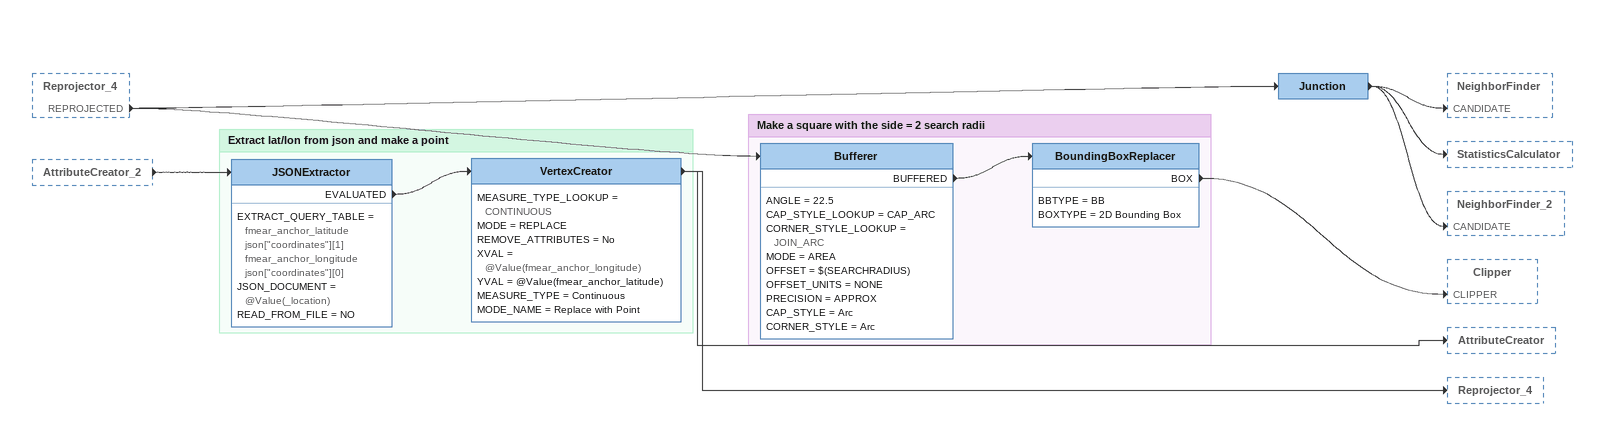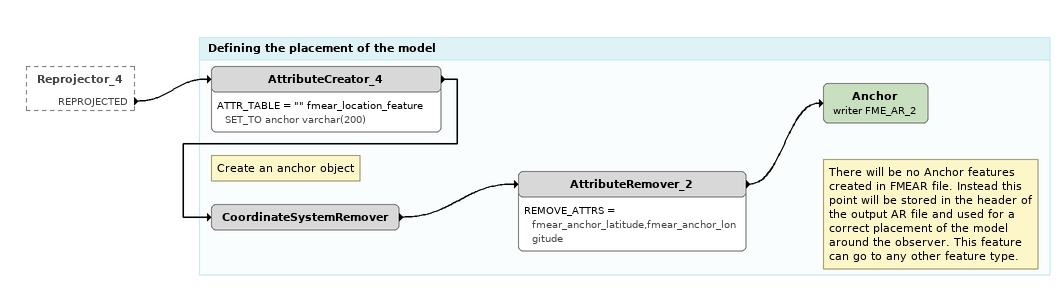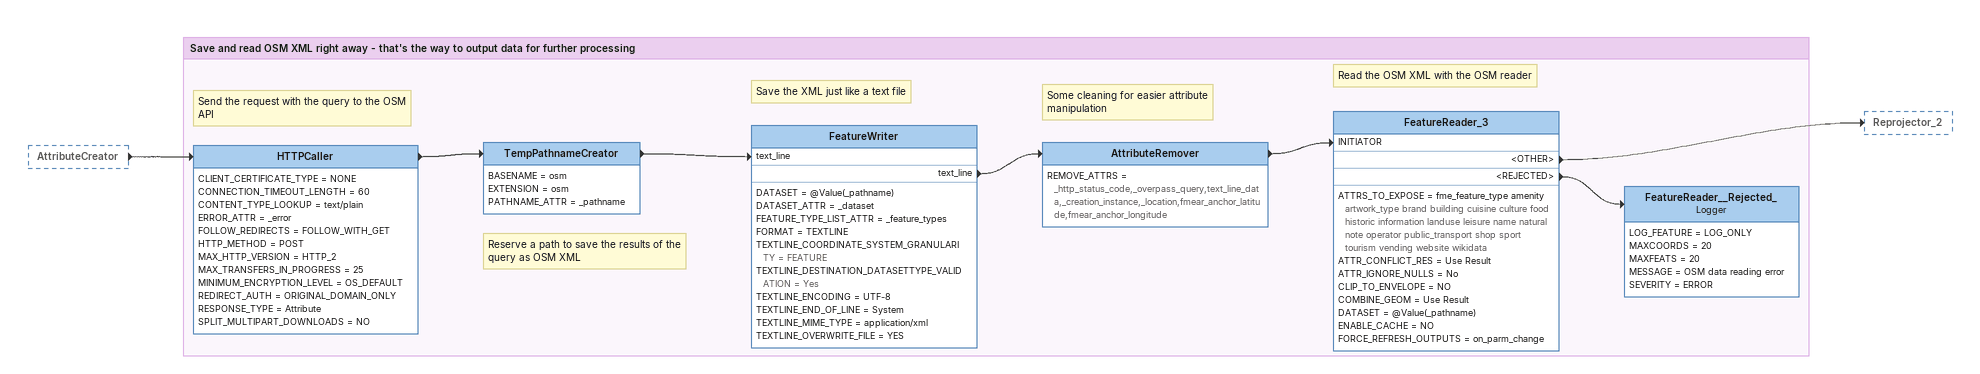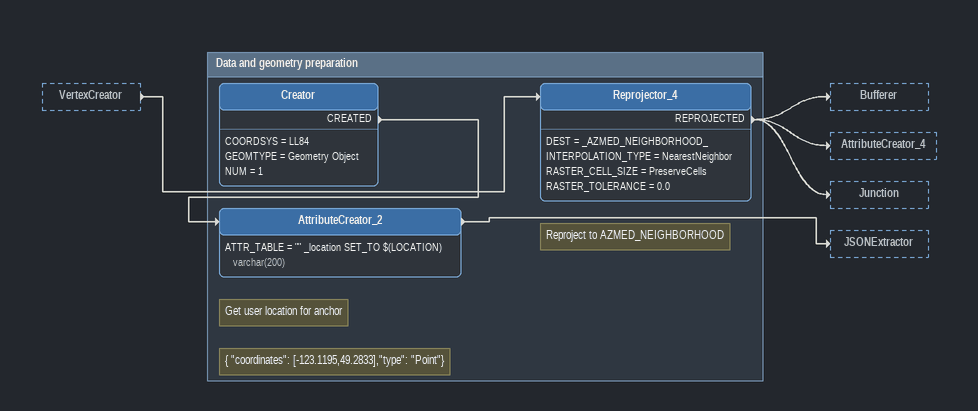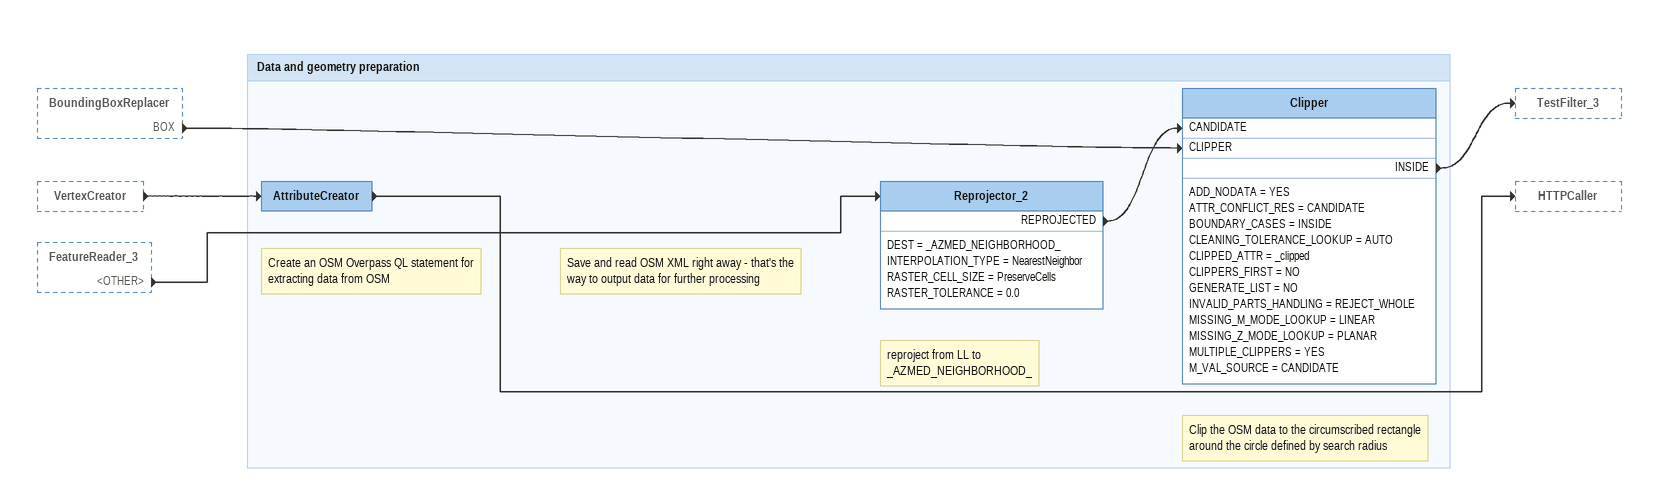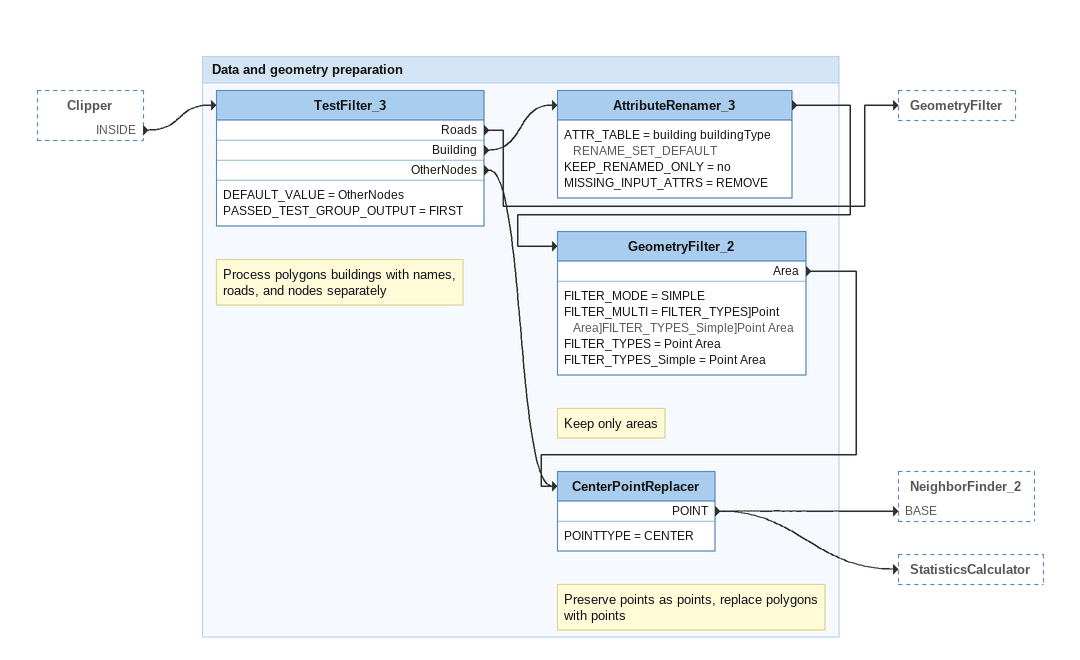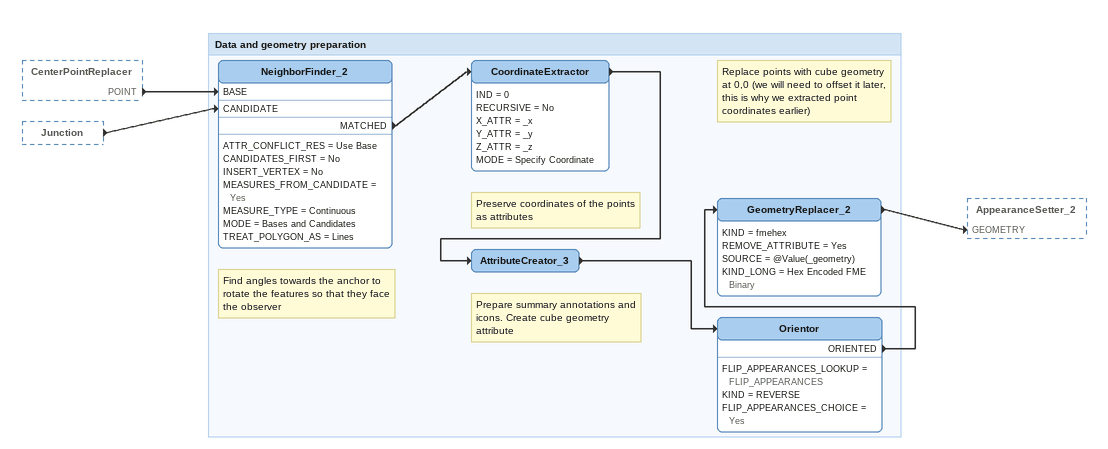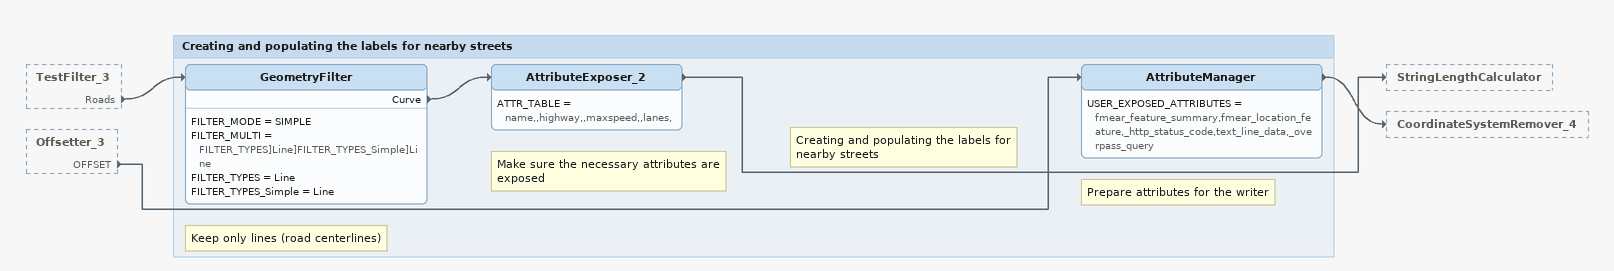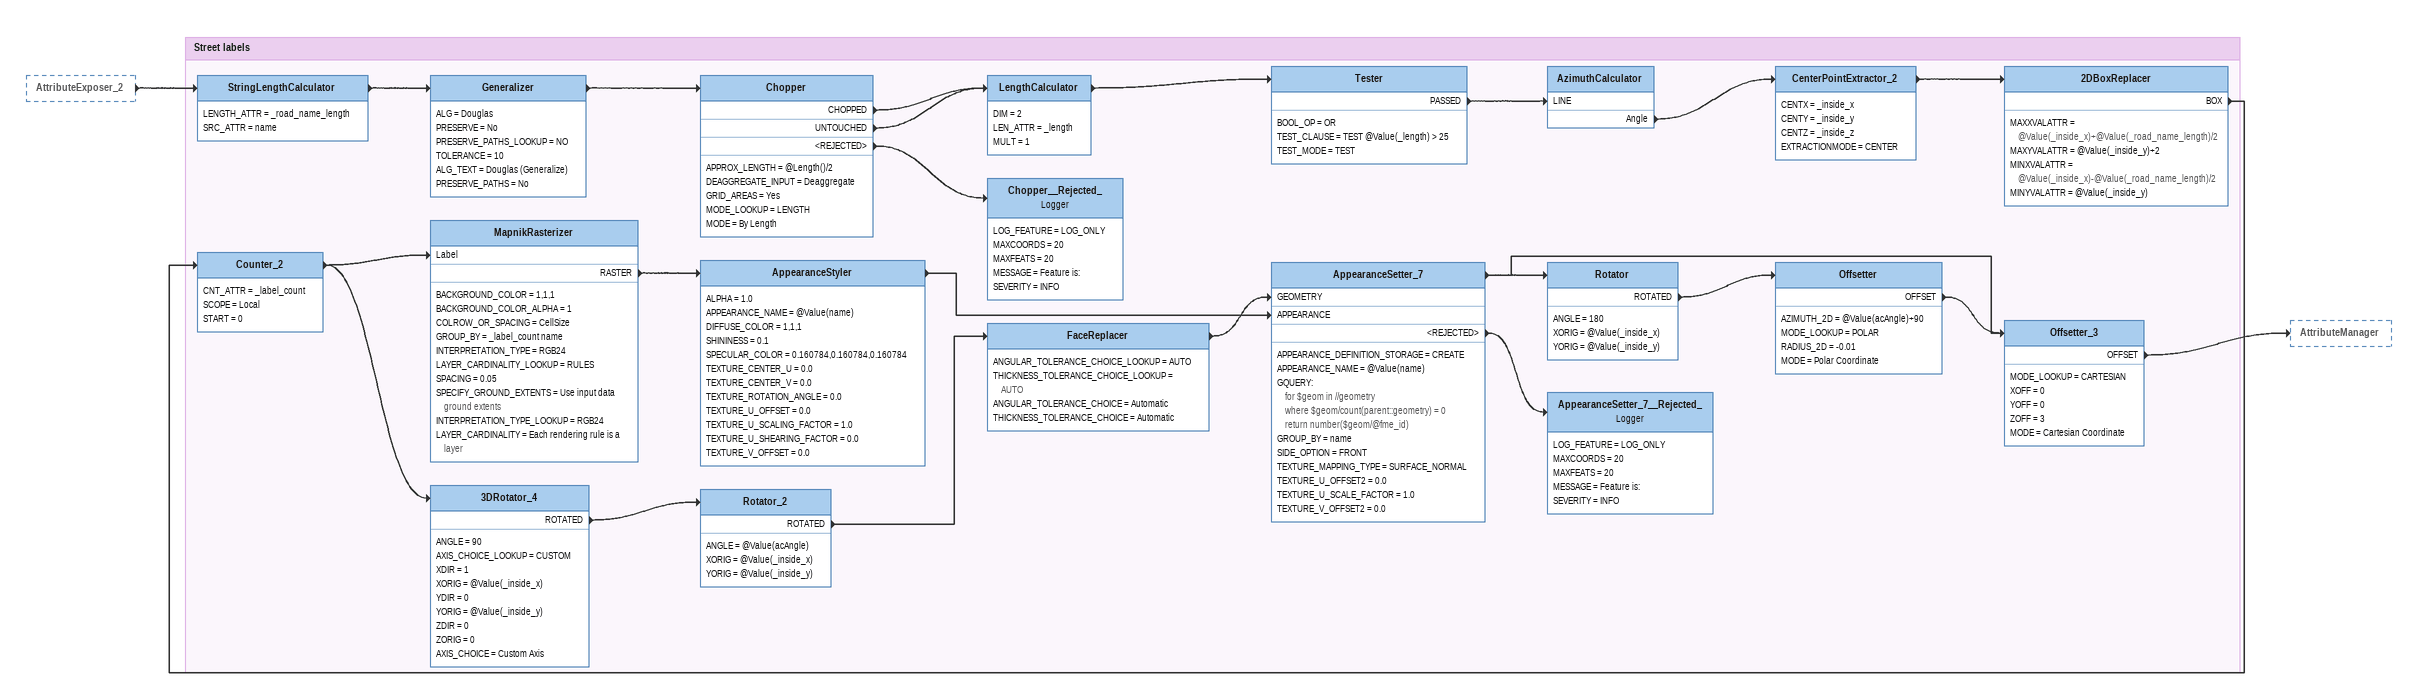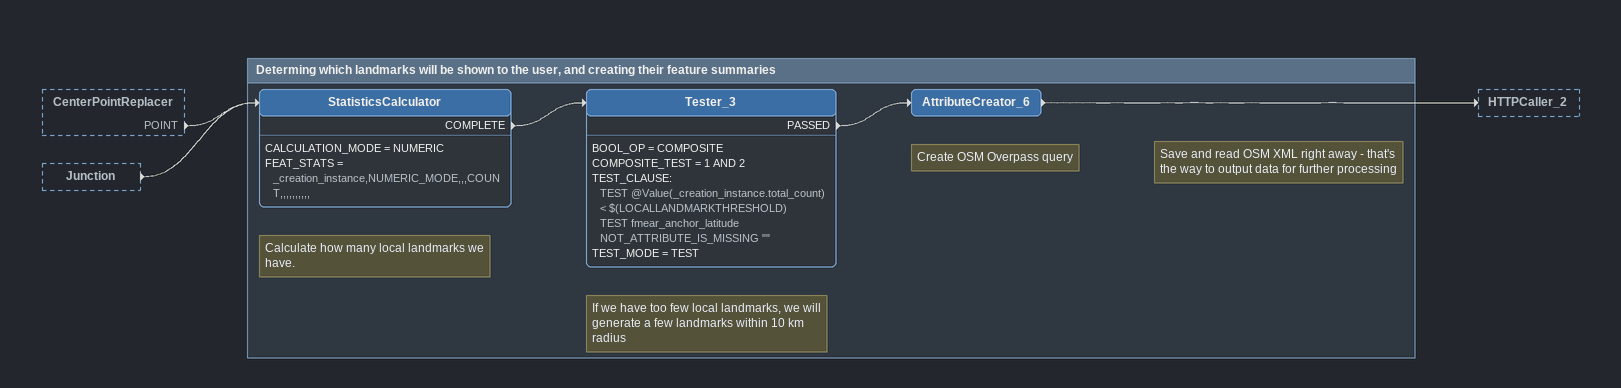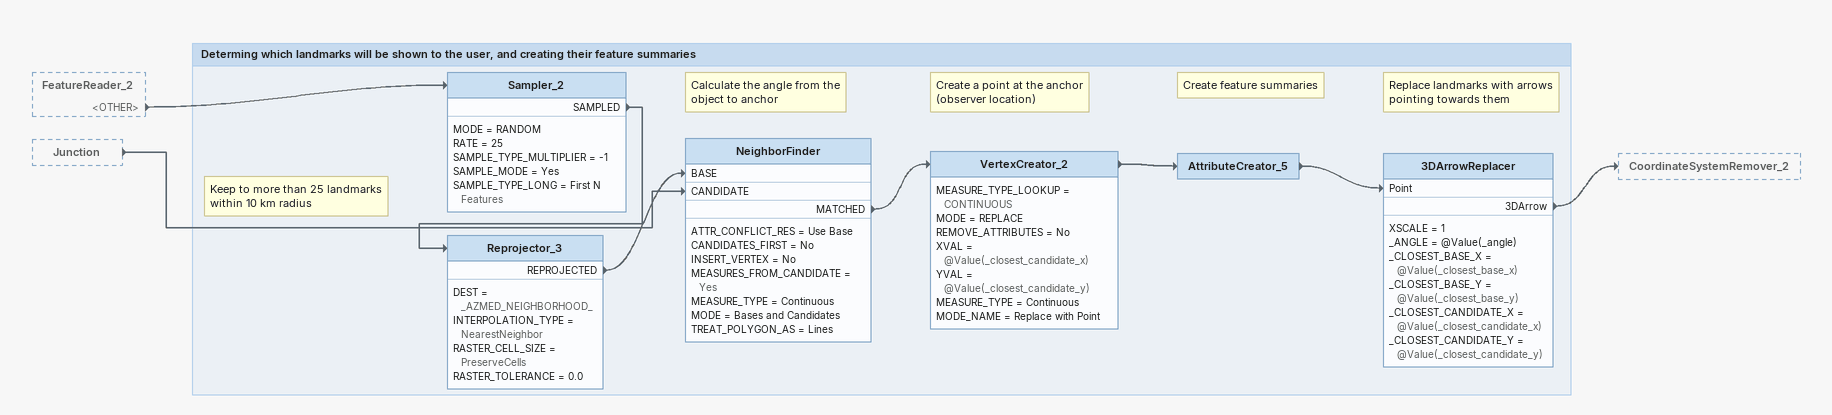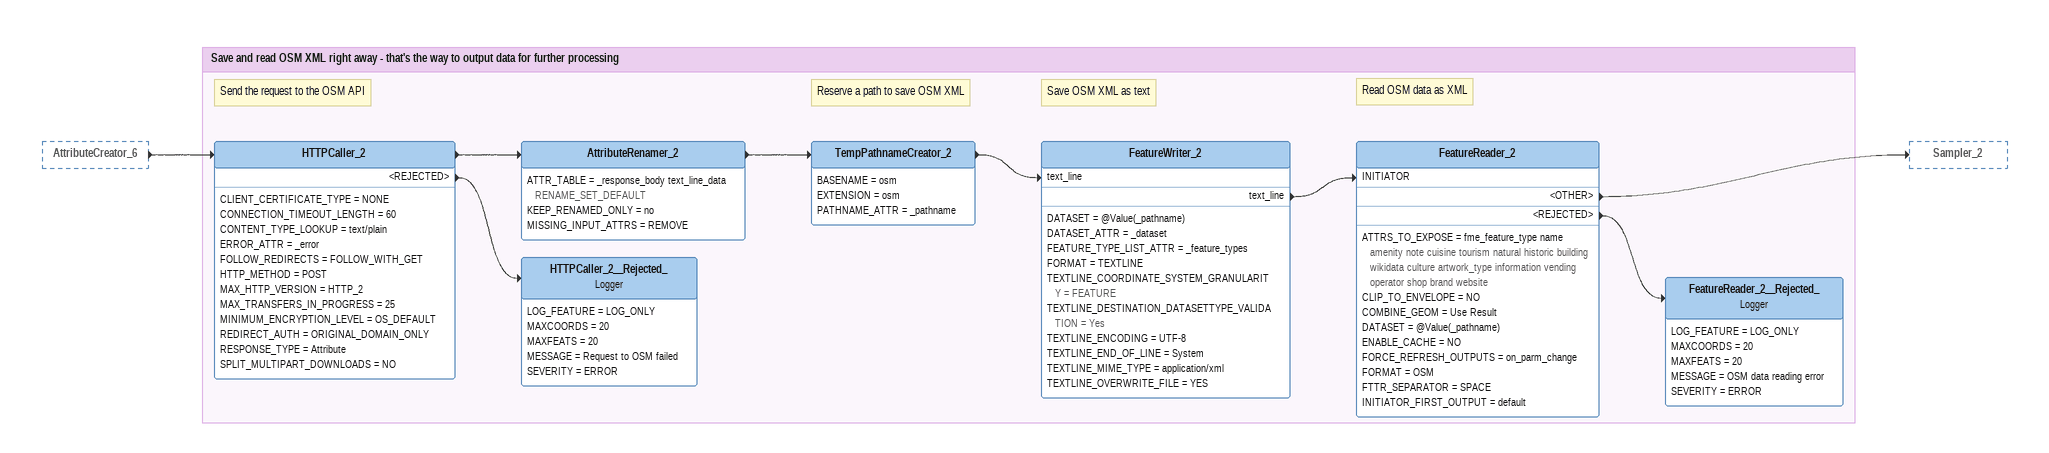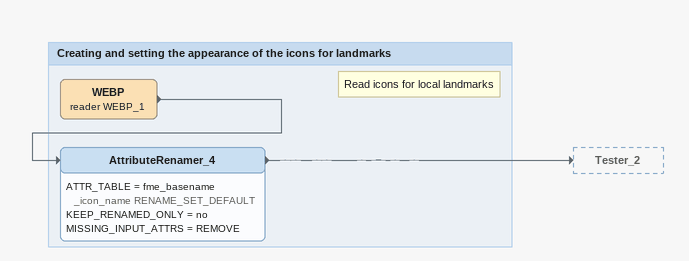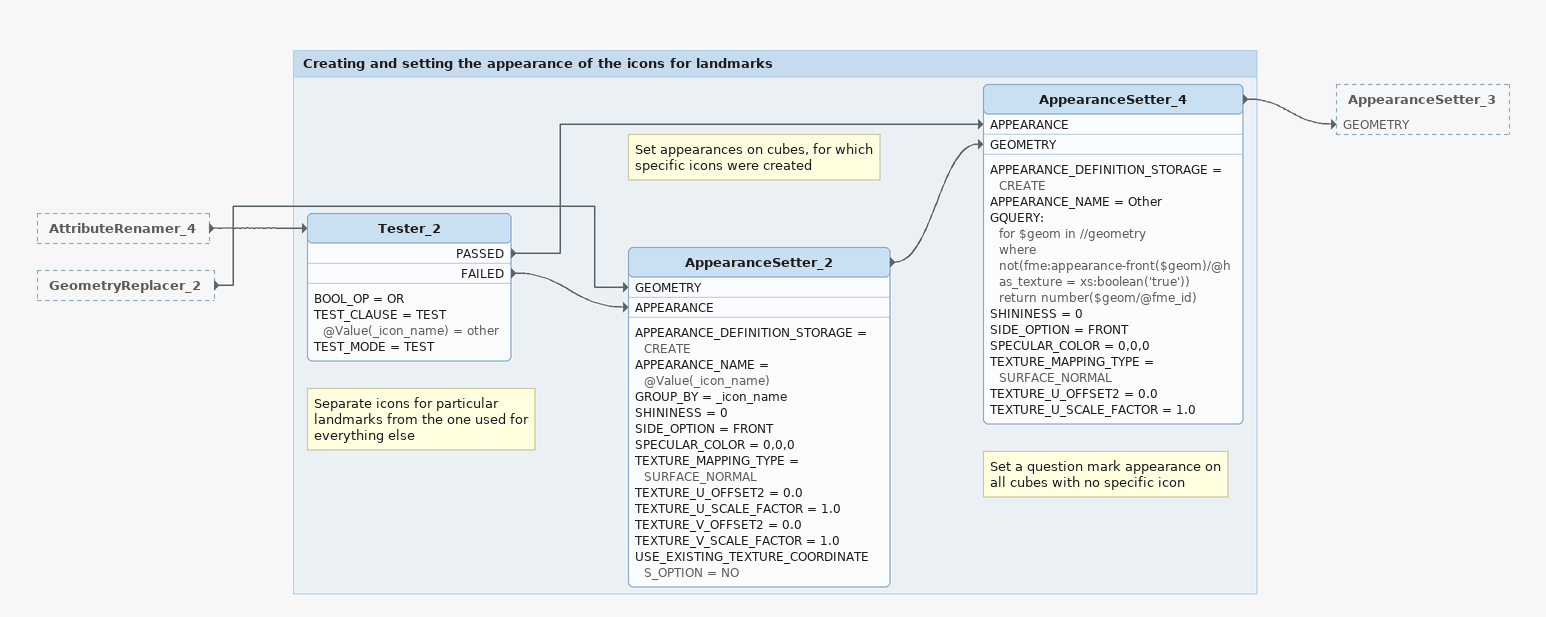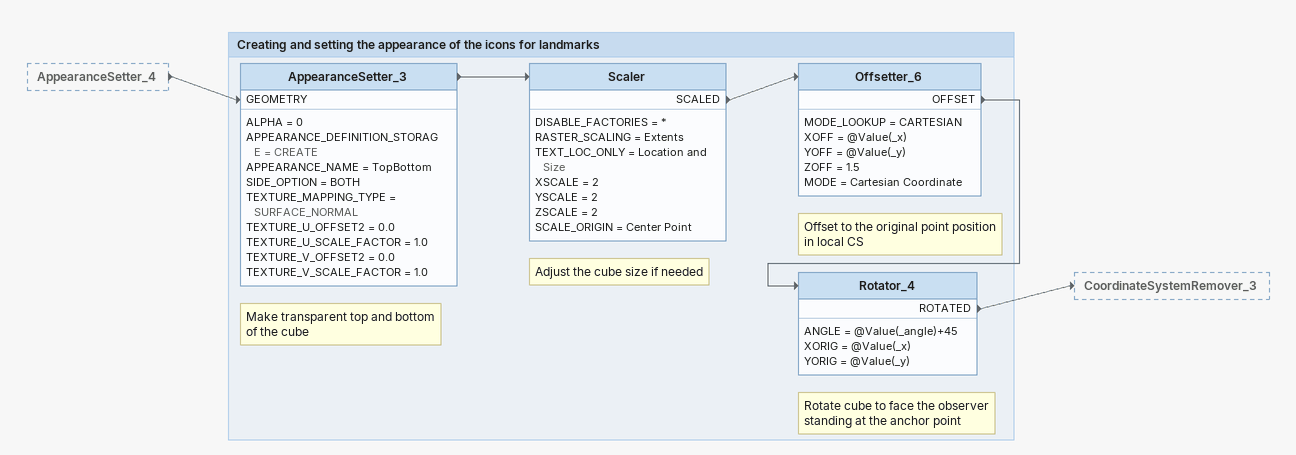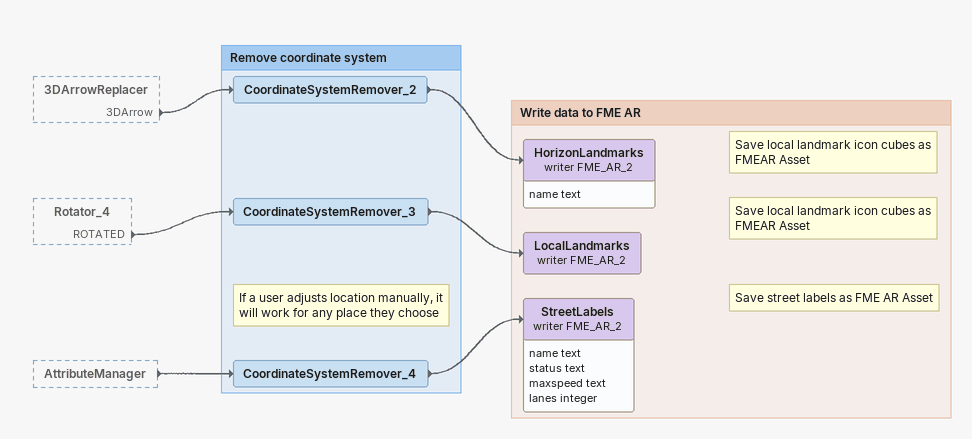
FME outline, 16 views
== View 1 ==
Reprojector_4 [outside]
    REPROJECTED -> Bufferer
    REPROJECTED -> Junction
AttributeCreator_2 [outside]
    -> JSONExtractor
Junction
    -> NeighborFinder [CANDIDATE]
    -> StatisticsCalculator
    -> NeighborFinder_2 [CANDIDATE]

Bookmark: Extract lat/lon from json and make a point
JSONExtractor
    EXTRACT_QUERY_TABLE = fmear_anchor_latitude json["coordinates"][1] fmear_anchor_longitude json["coordinates"][0]
    JSON_DOCUMENT = @Value(_location)
    READ_FROM_FILE = NO
    EVALUATED -> VertexCreator
VertexCreator
    MEASURE_TYPE_LOOKUP = CONTINUOUS
    MODE = REPLACE
    REMOVE_ATTRIBUTES = No
    XVAL = @Value(fmear_anchor_longitude)
    YVAL = @Value(fmear_anchor_latitude)
    MEASURE_TYPE = Continuous
    MODE_NAME = Replace with Point
    -> AttributeCreator
    -> Reprojector_4

Bookmark: Make a square with the side = 2 search radii
Bufferer
    ANGLE = 22.5
    CAP_STYLE_LOOKUP = CAP_ARC
    CORNER_STYLE_LOOKUP = JOIN_ARC
    MODE = AREA
    OFFSET = $(SEARCHRADIUS)
    OFFSET_UNITS = NONE
    PRECISION = APPROX
    CAP_STYLE = Arc
    CORNER_STYLE = Arc
    BUFFERED -> BoundingBoxReplacer
BoundingBoxReplacer
    BBTYPE = BB
    BOXTYPE = 2D Bounding Box
    BOX -> Clipper [CLIPPER]

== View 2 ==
Reprojector_4 [outside]
    REPROJECTED -> AttributeCreator_4

Bookmark: Defining the placement of the model
Note: Create an anchor object
AttributeCreator_4
    ATTR_TABLE = "" fmear_location_feature SET_TO anchor varchar(200)
    -> CoordinateSystemRemover
CoordinateSystemRemover
    -> AttributeRemover_2
AttributeRemover_2
    REMOVE_ATTRS = fmear_anchor_latitude,fmear_anchor_longitude
    -> Anchor (writer FME_AR_2)
Note: There will be no Anchor features created in FMEAR file. Instead this point will be stored in the header of the output AR file and used for a correct placement of the model around the observer. This feature can go to any other feature type.
Anchor (writer FME_AR_2)

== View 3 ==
AttributeCreator [outside]
    -> HTTPCaller

Bookmark: Save and read OSM XML right away - that's the way to output data for further processing
Note: Send the request with the query to the OSM API
HTTPCaller
    CLIENT_CERTIFICATE_TYPE = NONE
    CONNECTION_TIMEOUT_LENGTH = 60
    CONTENT_TYPE_LOOKUP = text/plain
    ERROR_ATTR = _error
    FOLLOW_REDIRECTS = FOLLOW_WITH_GET
    HTTP_METHOD = POST
    MAX_HTTP_VERSION = HTTP_2
    MAX_TRANSFERS_IN_PROGRESS = 25
    MINIMUM_ENCRYPTION_LEVEL = OS_DEFAULT
    REDIRECT_AUTH = ORIGINAL_DOMAIN_ONLY
    RESPONSE_TYPE = Attribute
    SPLIT_MULTIPART_DOWNLOADS = NO
    -> TempPathnameCreator
Note: Reserve a path to save the results of the query as OSM XML
TempPathnameCreator
    BASENAME = osm
    EXTENSION = osm
    PATHNAME_ATTR = _pathname
    -> FeatureWriter [text_line]
Note: Save the XML just like a text file
FeatureWriter
    DATASET = @Value(_pathname)
    DATASET_ATTR = _dataset
    FEATURE_TYPE_LIST_ATTR = _feature_types
    FORMAT = TEXTLINE
    TEXTLINE_COORDINATE_SYSTEM_GRANULARITY = FEATURE
    TEXTLINE_DESTINATION_DATASETTYPE_VALIDATION = Yes
    TEXTLINE_ENCODING = UTF-8
    TEXTLINE_END_OF_LINE = System
    TEXTLINE_MIME_TYPE = application/xml
    TEXTLINE_OVERWRITE_FILE = YES
    text_line -> AttributeRemover
Note: Some cleaning for easier attribute manipulation
AttributeRemover
    REMOVE_ATTRS = _http_status_code,_overpass_query,text_line_data,_creation_instance,_location,fmear_anchor_latitude,fmear_anchor_longitude
    -> FeatureReader_3 [INITIATOR]
Note: Read the OSM XML with the OSM reader
FeatureReader_3
    ATTRS_TO_EXPOSE = fme_feature_type amenity artwork_type brand building cuisine culture food historic information landuse leisure name natural note operator public_transport shop sport tourism vending website wikidata
    ATTR_CONFLICT_RES = Use Result
    ATTR_IGNORE_NULLS = No
    CLIP_TO_ENVELOPE = NO
    COMBINE_GEOM = Use Result
    DATASET = @Value(_pathname)
    ENABLE_CACHE = NO
    FORCE_REFRESH_OUTPUTS = on_parm_change
    <OTHER> -> Reprojector_2
    <REJECTED> -> FeatureReader__Rejected_
FeatureReader__Rejected_: Logger
    LOG_FEATURE = LOG_ONLY
    MAXCOORDS = 20
    MAXFEATS = 20
    MESSAGE = OSM data reading error
    SEVERITY = ERROR

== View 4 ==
VertexCreator [outside]
    -> Reprojector_4

Bookmark: Data and geometry preparation
Creator
    COORDSYS = LL84
    GEOMTYPE = Geometry Object
    NUM = 1
    CREATED -> AttributeCreator_2
Note: Get user location for anchor
Note: { "coordinates": [-123.1195,49.2833],"type": "Point"}
AttributeCreator_2
    ATTR_TABLE = "" _location SET_TO $(LOCATION) varchar(200)
    -> JSONExtractor
Note: Reproject to AZMED_NEIGHBORHOOD
Reprojector_4
    DEST = _AZMED_NEIGHBORHOOD_
    INTERPOLATION_TYPE = NearestNeighbor
    RASTER_CELL_SIZE = PreserveCells
    RASTER_TOLERANCE = 0.0
    REPROJECTED -> Bufferer
    REPROJECTED -> AttributeCreator_4
    REPROJECTED -> Junction

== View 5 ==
BoundingBoxReplacer [outside]
    BOX -> Clipper [CLIPPER]
VertexCreator [outside]
    -> AttributeCreator
FeatureReader_3 [outside]
    <OTHER> -> Reprojector_2

Bookmark: Data and geometry preparation
Note: Create an OSM Overpass QL statement for extracting data from OSM
Note: Save and read OSM XML right away - that's the way to output data for further processing
AttributeCreator
    -> HTTPCaller
Note: reproject from LL to / _AZMED_NEIGHBORHOOD_
Reprojector_2
    DEST = _AZMED_NEIGHBORHOOD_
    INTERPOLATION_TYPE = NearestNeighbor
    RASTER_CELL_SIZE = PreserveCells
    RASTER_TOLERANCE = 0.0
    REPROJECTED -> Clipper [CANDIDATE]
Note: Clip the OSM data to the circumscribed rectangle around the circle defined by search radius
Clipper
    ADD_NODATA = YES
    ATTR_CONFLICT_RES = CANDIDATE
    BOUNDARY_CASES = INSIDE
    CLEANING_TOLERANCE_LOOKUP = AUTO
    CLIPPED_ATTR = _clipped
    CLIPPERS_FIRST = NO
    GENERATE_LIST = NO
    INVALID_PARTS_HANDLING = REJECT_WHOLE
    MISSING_M_MODE_LOOKUP = LINEAR
    MISSING_Z_MODE_LOOKUP = PLANAR
    MULTIPLE_CLIPPERS = YES
    M_VAL_SOURCE = CANDIDATE
    INSIDE -> TestFilter_3

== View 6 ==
Clipper [outside]
    INSIDE -> TestFilter_3

Bookmark: Data and geometry preparation
Note: Process polygons buildings with names, roads, and nodes separately
TestFilter_3
    DEFAULT_VALUE = OtherNodes
    PASSED_TEST_GROUP_OUTPUT = FIRST
    Roads -> GeometryFilter
    Building -> AttributeRenamer_3
    OtherNodes -> CenterPointReplacer
AttributeRenamer_3
    ATTR_TABLE = building buildingType RENAME_SET_DEFAULT
    KEEP_RENAMED_ONLY = no
    MISSING_INPUT_ATTRS = REMOVE
    -> GeometryFilter_2
Note: Keep only areas
GeometryFilter_2
    FILTER_MODE = SIMPLE
    FILTER_MULTI = FILTER_TYPES]Point Area]FILTER_TYPES_Simple]Point Area
    FILTER_TYPES = Point Area
    FILTER_TYPES_Simple = Point Area
    Area -> CenterPointReplacer
Note: Preserve points as points, replace polygons with points
CenterPointReplacer
    POINTTYPE = CENTER
    POINT -> NeighborFinder_2 [BASE]
    POINT -> StatisticsCalculator

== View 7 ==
CenterPointReplacer [outside]
    POINT -> NeighborFinder_2 [BASE]
Junction [outside]
    -> NeighborFinder_2 [CANDIDATE]

Bookmark: Data and geometry preparation
Note: Find angles towards the anchor to rotate the features so that they face the observer
NeighborFinder_2
    ATTR_CONFLICT_RES = Use Base
    CANDIDATES_FIRST = No
    INSERT_VERTEX = No
    MEASURES_FROM_CANDIDATE = Yes
    MEASURE_TYPE = Continuous
    MODE = Bases and Candidates
    TREAT_POLYGON_AS = Lines
    MATCHED -> CoordinateExtractor
Note: Preserve coordinates of the points as attributes
CoordinateExtractor
    IND = 0
    RECURSIVE = No
    X_ATTR = _x
    Y_ATTR = _y
    Z_ATTR = _z
    MODE = Specify Coordinate
    -> AttributeCreator_3
Note: Prepare summary annotations and icons. Create cube geometry attribute
AttributeCreator_3
    -> Orientor
Orientor
    FLIP_APPEARANCES_LOOKUP = FLIP_APPEARANCES
    KIND = REVERSE
    FLIP_APPEARANCES_CHOICE = Yes
    ORIENTED -> GeometryReplacer_2
Note: Replace points with cube geometry at 0,0 (we will need to offset it later, this is why we extracted point coordinates earlier)
GeometryReplacer_2
    KIND = fmehex
    REMOVE_ATTRIBUTE = Yes
    SOURCE = @Value(_geometry)
    KIND_LONG = Hex Encoded FME Binary
    -> AppearanceSetter_2 [GEOMETRY]

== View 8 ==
TestFilter_3 [outside]
    Roads -> GeometryFilter
Offsetter_3 [outside]
    OFFSET -> AttributeManager

Bookmark: Creating and populating the labels for nearby streets
Note: Keep only lines (road centerlines)
GeometryFilter
    FILTER_MODE = SIMPLE
    FILTER_MULTI = FILTER_TYPES]Line]FILTER_TYPES_Simple]Line
    FILTER_TYPES = Line
    FILTER_TYPES_Simple = Line
    Curve -> AttributeExposer_2
Note: Make sure the necessary attributes are exposed
Note: Creating and populating the labels for nearby streets
AttributeExposer_2
    ATTR_TABLE = name,,highway,,maxspeed,,lanes,
    -> StringLengthCalculator
Note: Prepare attributes for the writer
AttributeManager
    USER_EXPOSED_ATTRIBUTES = fmear_feature_summary,fmear_location_feature,_http_status_code,text_line_data,_overpass_query
    -> CoordinateSystemRemover_4

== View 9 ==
AttributeExposer_2 [outside]
    -> StringLengthCalculator

Bookmark: Street labels
StringLengthCalculator
    LENGTH_ATTR = _road_name_length
    SRC_ATTR = name
    -> Generalizer
Generalizer
    ALG = Douglas
    PRESERVE = No
    PRESERVE_PATHS_LOOKUP = NO
    TOLERANCE = 10
    ALG_TEXT = Douglas (Generalize)
    PRESERVE_PATHS = No
    -> Chopper
Chopper
    APPROX_LENGTH = @Length()/2
    DEAGGREGATE_INPUT = Deaggregate
    GRID_AREAS = Yes
    MODE_LOOKUP = LENGTH
    MODE = By Length
    CHOPPED -> LengthCalculator
    UNTOUCHED -> LengthCalculator
    <REJECTED> -> Chopper__Rejected_
LengthCalculator
    DIM = 2
    LEN_ATTR = _length
    MULT = 1
    -> Tester
Tester
    BOOL_OP = OR
    TEST_CLAUSE = TEST @Value(_length) > 25
    TEST_MODE = TEST
    PASSED -> AzimuthCalculator [LINE]
AzimuthCalculator
    Angle -> CenterPointExtractor_2
CenterPointExtractor_2
    CENTX = _inside_x
    CENTY = _inside_y
    CENTZ = _inside_z
    EXTRACTIONMODE = CENTER
    -> 2DBoxReplacer
2DBoxReplacer
    MAXXVALATTR = @Value(_inside_x)+@Value(_road_name_length)/2
    MAXYVALATTR = @Value(_inside_y)+2
    MINXVALATTR = @Value(_inside_x)-@Value(_road_name_length)/2
    MINYVALATTR = @Value(_inside_y)
    BOX -> Counter_2
Counter_2
    CNT_ATTR = _label_count
    SCOPE = Local
    START = 0
    -> MapnikRasterizer [Label]
    -> 3DRotator_4
MapnikRasterizer
    BACKGROUND_COLOR = 1,1,1
    BACKGROUND_COLOR_ALPHA = 1
    COLROW_OR_SPACING = CellSize
    GROUP_BY = _label_count name
    INTERPRETATION_TYPE = RGB24
    LAYER_CARDINALITY_LOOKUP = RULES
    SPACING = 0.05
    SPECIFY_GROUND_EXTENTS = Use input data ground extents
    INTERPRETATION_TYPE_LOOKUP = RGB24
    LAYER_CARDINALITY = Each rendering rule is a layer
    RASTER -> AppearanceStyler
AppearanceStyler
    ALPHA = 1.0
    APPEARANCE_NAME = @Value(name)
    DIFFUSE_COLOR = 1,1,1
    SHININESS = 0.1
    SPECULAR_COLOR = 0.160784,0.160784,0.160784
    TEXTURE_CENTER_U = 0.0
    TEXTURE_CENTER_V = 0.0
    TEXTURE_ROTATION_ANGLE = 0.0
    TEXTURE_U_OFFSET = 0.0
    TEXTURE_U_SCALING_FACTOR = 1.0
    TEXTURE_U_SHEARING_FACTOR = 0.0
    TEXTURE_V_OFFSET = 0.0
    -> AppearanceSetter_7 [APPEARANCE]
3DRotator_4
    ANGLE = 90
    AXIS_CHOICE_LOOKUP = CUSTOM
    XDIR = 1
    XORIG = @Value(_inside_x)
    YDIR = 0
    YORIG = @Value(_inside_y)
    ZDIR = 0
    ZORIG = 0
    AXIS_CHOICE = Custom Axis
    ROTATED -> Rotator_2
Rotator_2
    ANGLE = @Value(acAngle)
    XORIG = @Value(_inside_x)
    YORIG = @Value(_inside_y)
    ROTATED -> FaceReplacer
FaceReplacer
    ANGULAR_TOLERANCE_CHOICE_LOOKUP = AUTO
    THICKNESS_TOLERANCE_CHOICE_LOOKUP = AUTO
    ANGULAR_TOLERANCE_CHOICE = Automatic
    THICKNESS_TOLERANCE_CHOICE = Automatic
    -> AppearanceSetter_7 [GEOMETRY]
AppearanceSetter_7
    APPEARANCE_DEFINITION_STORAGE = CREATE
    APPEARANCE_NAME = @Value(name)
    GQUERY:
      for $geom in //geometry
      where $geom/count(parent::geometry) = 0
      return number($geom/@fme_id)
    GROUP_BY = name
    SIDE_OPTION = FRONT
    TEXTURE_MAPPING_TYPE = SURFACE_NORMAL
    TEXTURE_U_OFFSET2 = 0.0
    TEXTURE_U_SCALE_FACTOR = 1.0
    TEXTURE_V_OFFSET2 = 0.0
    -> Offsetter_3
    -> Rotator
    <REJECTED> -> AppearanceSetter_7__Rejected_
Rotator
    ANGLE = 180
    XORIG = @Value(_inside_x)
    YORIG = @Value(_inside_y)
    ROTATED -> Offsetter
Offsetter
    AZIMUTH_2D = @Value(acAngle)+90
    MODE_LOOKUP = POLAR
    RADIUS_2D = -0.01
    MODE = Polar Coordinate
    OFFSET -> Offsetter_3
Offsetter_3
    MODE_LOOKUP = CARTESIAN
    XOFF = 0
    YOFF = 0
    ZOFF = 3
    MODE = Cartesian Coordinate
    OFFSET -> AttributeManager
AppearanceSetter_7__Rejected_: Logger
    LOG_FEATURE = LOG_ONLY
    MAXCOORDS = 20
    MAXFEATS = 20
    MESSAGE = Feature is:
    SEVERITY = INFO
Chopper__Rejected_: Logger
    LOG_FEATURE = LOG_ONLY
    MAXCOORDS = 20
    MAXFEATS = 20
    MESSAGE = Feature is:
    SEVERITY = INFO

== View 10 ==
CenterPointReplacer [outside]
    POINT -> StatisticsCalculator
Junction [outside]
    -> StatisticsCalculator

Bookmark: Determing which landmarks will be shown to the user, and creating their feature summaries
Note: Calculate how many local landmarks we have.
StatisticsCalculator
    CALCULATION_MODE = NUMERIC
    FEAT_STATS = _creation_instance,NUMERIC_MODE,,,COUNT,,,,,,,,,,
    COMPLETE -> Tester_3
Note: If we have too few local landmarks, we will generate a few landmarks within 10 km radius
Tester_3
    BOOL_OP = COMPOSITE
    COMPOSITE_TEST = 1 AND 2
    TEST_CLAUSE:
      TEST @Value(_creation_instance.total_count) < $(LOCALLANDMARKTHRESHOLD)
      TEST fmear_anchor_latitude NOT_ATTRIBUTE_IS_MISSING ""
    TEST_MODE = TEST
    PASSED -> AttributeCreator_6
Note: Create OSM Overpass query
Note: Save and read OSM XML right away - that's the way to output data for further processing
AttributeCreator_6
    -> HTTPCaller_2

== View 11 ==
FeatureReader_2 [outside]
    <OTHER> -> Sampler_2
Junction [outside]
    -> NeighborFinder [CANDIDATE]

Bookmark: Determing which landmarks will be shown to the user, and creating their feature summaries
Note: Keep to more than 25 landmarks within 10 km radius
Sampler_2
    MODE = RANDOM
    RATE = 25
    SAMPLE_TYPE_MULTIPLIER = -1
    SAMPLE_MODE = Yes
    SAMPLE_TYPE_LONG = First N Features
    SAMPLED -> Reprojector_3
Reprojector_3
    DEST = _AZMED_NEIGHBORHOOD_
    INTERPOLATION_TYPE = NearestNeighbor
    RASTER_CELL_SIZE = PreserveCells
    RASTER_TOLERANCE = 0.0
    REPROJECTED -> NeighborFinder [BASE]
Note: Calculate the angle from the object to anchor
NeighborFinder
    ATTR_CONFLICT_RES = Use Base
    CANDIDATES_FIRST = No
    INSERT_VERTEX = No
    MEASURES_FROM_CANDIDATE = Yes
    MEASURE_TYPE = Continuous
    MODE = Bases and Candidates
    TREAT_POLYGON_AS = Lines
    MATCHED -> VertexCreator_2
Note: Create a point at the anchor (observer location)
VertexCreator_2
    MEASURE_TYPE_LOOKUP = CONTINUOUS
    MODE = REPLACE
    REMOVE_ATTRIBUTES = No
    XVAL = @Value(_closest_candidate_x)
    YVAL = @Value(_closest_candidate_y)
    MEASURE_TYPE = Continuous
    MODE_NAME = Replace with Point
    -> AttributeCreator_5
Note: Create feature summaries
AttributeCreator_5
    -> 3DArrowReplacer [Point]
Note: Replace landmarks with arrows pointing towards them
3DArrowReplacer
    XSCALE = 1
    _ANGLE = @Value(_angle)
    _CLOSEST_BASE_X = @Value(_closest_base_x)
    _CLOSEST_BASE_Y = @Value(_closest_base_y)
    _CLOSEST_CANDIDATE_X = @Value(_closest_candidate_x)
    _CLOSEST_CANDIDATE_Y = @Value(_closest_candidate_y)
    3DArrow -> CoordinateSystemRemover_2

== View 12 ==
AttributeCreator_6 [outside]
    -> HTTPCaller_2

Bookmark: Save and read OSM XML right away - that's the way to output data for further processing
Note: Send the request to the OSM API
HTTPCaller_2
    CLIENT_CERTIFICATE_TYPE = NONE
    CONNECTION_TIMEOUT_LENGTH = 60
    CONTENT_TYPE_LOOKUP = text/plain
    ERROR_ATTR = _error
    FOLLOW_REDIRECTS = FOLLOW_WITH_GET
    HTTP_METHOD = POST
    MAX_HTTP_VERSION = HTTP_2
    MAX_TRANSFERS_IN_PROGRESS = 25
    MINIMUM_ENCRYPTION_LEVEL = OS_DEFAULT
    REDIRECT_AUTH = ORIGINAL_DOMAIN_ONLY
    RESPONSE_TYPE = Attribute
    SPLIT_MULTIPART_DOWNLOADS = NO
    -> AttributeRenamer_2
    <REJECTED> -> HTTPCaller_2__Rejected_
AttributeRenamer_2
    ATTR_TABLE = _response_body text_line_data RENAME_SET_DEFAULT
    KEEP_RENAMED_ONLY = no
    MISSING_INPUT_ATTRS = REMOVE
    -> TempPathnameCreator_2
Note: Reserve a path to save OSM XML
TempPathnameCreator_2
    BASENAME = osm
    EXTENSION = osm
    PATHNAME_ATTR = _pathname
    -> FeatureWriter_2 [text_line]
Note: Save OSM XML as text
FeatureWriter_2
    DATASET = @Value(_pathname)
    DATASET_ATTR = _dataset
    FEATURE_TYPE_LIST_ATTR = _feature_types
    FORMAT = TEXTLINE
    TEXTLINE_COORDINATE_SYSTEM_GRANULARITY = FEATURE
    TEXTLINE_DESTINATION_DATASETTYPE_VALIDATION = Yes
    TEXTLINE_ENCODING = UTF-8
    TEXTLINE_END_OF_LINE = System
    TEXTLINE_MIME_TYPE = application/xml
    TEXTLINE_OVERWRITE_FILE = YES
    text_line -> FeatureReader_2 [INITIATOR]
Note: Read OSM data as XML
FeatureReader_2
    ATTRS_TO_EXPOSE = fme_feature_type name amenity note cuisine tourism natural historic building wikidata culture artwork_type information vending operator shop brand website
    CLIP_TO_ENVELOPE = NO
    COMBINE_GEOM = Use Result
    DATASET = @Value(_pathname)
    ENABLE_CACHE = NO
    FORCE_REFRESH_OUTPUTS = on_parm_change
    FORMAT = OSM
    FTTR_SEPARATOR = SPACE
    INITIATOR_FIRST_OUTPUT = default
    <OTHER> -> Sampler_2
    <REJECTED> -> FeatureReader_2__Rejected_
FeatureReader_2__Rejected_: Logger
    LOG_FEATURE = LOG_ONLY
    MAXCOORDS = 20
    MAXFEATS = 20
    MESSAGE = OSM data reading error
    SEVERITY = ERROR
HTTPCaller_2__Rejected_: Logger
    LOG_FEATURE = LOG_ONLY
    MAXCOORDS = 20
    MAXFEATS = 20
    MESSAGE = Request to OSM failed
    SEVERITY = ERROR

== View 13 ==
Bookmark: Creating and setting the appearance of the icons for landmarks
Note: Read icons for local landmarks
WEBP (reader WEBP_1)
    -> AttributeRenamer_4
AttributeRenamer_4
    ATTR_TABLE = fme_basename _icon_name RENAME_SET_DEFAULT
    KEEP_RENAMED_ONLY = no
    MISSING_INPUT_ATTRS = REMOVE
    -> Tester_2

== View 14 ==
AttributeRenamer_4 [outside]
    -> Tester_2
GeometryReplacer_2 [outside]
    -> AppearanceSetter_2 [GEOMETRY]

Bookmark: Creating and setting the appearance of the icons for landmarks
Note: Separate icons for particular landmarks from the one used for everything else
Tester_2
    BOOL_OP = OR
    TEST_CLAUSE = TEST @Value(_icon_name) = other
    TEST_MODE = TEST
    PASSED -> AppearanceSetter_4 [APPEARANCE]
    FAILED -> AppearanceSetter_2 [APPEARANCE]
Note: Set appearances on cubes, for which specific icons were created
AppearanceSetter_2
    APPEARANCE_DEFINITION_STORAGE = CREATE
    APPEARANCE_NAME = @Value(_icon_name)
    GROUP_BY = _icon_name
    SHININESS = 0
    SIDE_OPTION = FRONT
    SPECULAR_COLOR = 0,0,0
    TEXTURE_MAPPING_TYPE = SURFACE_NORMAL
    TEXTURE_U_OFFSET2 = 0.0
    TEXTURE_U_SCALE_FACTOR = 1.0
    TEXTURE_V_OFFSET2 = 0.0
    TEXTURE_V_SCALE_FACTOR = 1.0
    USE_EXISTING_TEXTURE_COORDINATES_OPTION = NO
    -> AppearanceSetter_4 [GEOMETRY]
Note: Set a question mark appearance on all cubes with no specific icon
AppearanceSetter_4
    APPEARANCE_DEFINITION_STORAGE = CREATE
    APPEARANCE_NAME = Other
    GQUERY:
      for $geom in //geometry
      where not(fme:appearance-front($geom)/@has_texture = xs:boolean('true'))
      return number($geom/@fme_id)
    SHININESS = 0
    SIDE_OPTION = FRONT
    SPECULAR_COLOR = 0,0,0
    TEXTURE_MAPPING_TYPE = SURFACE_NORMAL
    TEXTURE_U_OFFSET2 = 0.0
    TEXTURE_U_SCALE_FACTOR = 1.0
    -> AppearanceSetter_3 [GEOMETRY]

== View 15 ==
AppearanceSetter_4 [outside]
    -> AppearanceSetter_3 [GEOMETRY]

Bookmark: Creating and setting the appearance of the icons for landmarks
Note: Make transparent top and bottom of the cube
AppearanceSetter_3
    ALPHA = 0
    APPEARANCE_DEFINITION_STORAGE = CREATE
    APPEARANCE_NAME = TopBottom
    SIDE_OPTION = BOTH
    TEXTURE_MAPPING_TYPE = SURFACE_NORMAL
    TEXTURE_U_OFFSET2 = 0.0
    TEXTURE_U_SCALE_FACTOR = 1.0
    TEXTURE_V_OFFSET2 = 0.0
    TEXTURE_V_SCALE_FACTOR = 1.0
    -> Scaler
Note: Adjust the cube size if needed
Scaler
    DISABLE_FACTORIES = *
    RASTER_SCALING = Extents
    TEXT_LOC_ONLY = Location and Size
    XSCALE = 2
    YSCALE = 2
    ZSCALE = 2
    SCALE_ORIGIN = Center Point
    SCALED -> Offsetter_6
Note: Offset to the original point position in local CS
Offsetter_6
    MODE_LOOKUP = CARTESIAN
    XOFF = @Value(_x)
    YOFF = @Value(_y)
    ZOFF = 1.5
    MODE = Cartesian Coordinate
    OFFSET -> Rotator_4
Note: Rotate cube to face the observer standing at the anchor point
Rotator_4
    ANGLE = @Value(_angle)+45
    XORIG = @Value(_x)
    YORIG = @Value(_y)
    ROTATED -> CoordinateSystemRemover_3

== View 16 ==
3DArrowReplacer [outside]
    3DArrow -> CoordinateSystemRemover_2
Rotator_4 [outside]
    ROTATED -> CoordinateSystemRemover_3
AttributeManager [outside]
    -> CoordinateSystemRemover_4

Bookmark: Remove coordinate system
CoordinateSystemRemover_2
    -> HorizonLandmarks (writer FME_AR_2)
CoordinateSystemRemover_4
    -> StreetLabels (writer FME_AR_2)
Note: If a user adjusts location manually, it will work for any place they choose
CoordinateSystemRemover_3
    -> LocalLandmarks (writer FME_AR_2)

Bookmark: Write data to FME AR
Note: Save local landmark icon cubes as FMEAR Asset
HorizonLandmarks (writer FME_AR_2)
    attributes: name text
Note: Save street labels as FME AR Asset
StreetLabels (writer FME_AR_2)
    attributes: name text, status text, maxspeed text, lanes integer
Note: Save local landmark icon cubes as FMEAR Asset
LocalLandmarks (writer FME_AR_2)
